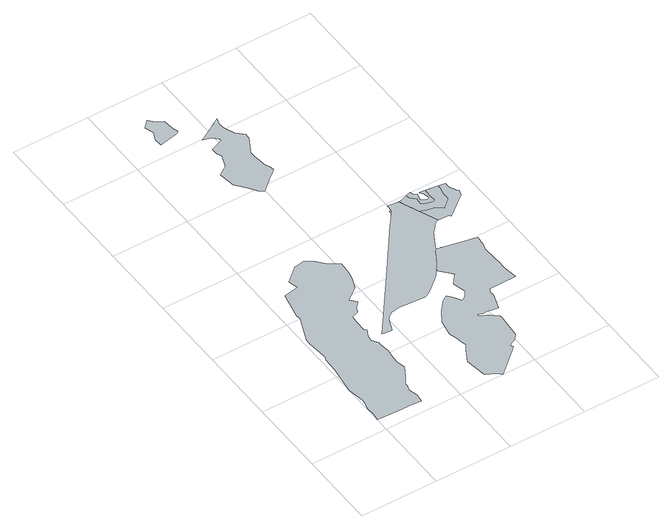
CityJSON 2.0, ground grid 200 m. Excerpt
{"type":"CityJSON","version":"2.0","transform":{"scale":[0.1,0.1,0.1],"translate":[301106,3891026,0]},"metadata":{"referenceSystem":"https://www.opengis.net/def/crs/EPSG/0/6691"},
"CityObjects":{
"object1":{"type":"GenericCityObject","attributes":{"name":"1","土砂災害警戒区域.区域区分":"1","土砂災害警戒区域.現象の種類":"1","土砂災害警戒区域.都道府県コード":"22","土砂災害警戒区域.区域番号":"103-Ⅰ-0659","土砂災害警戒区域.区域名":"柳沢A","土砂災害警戒区域.所在地":"沼津市柳澤字西側 他","土砂災害警戒区域.告示日":"2018-03-30","土砂災害警戒区域.特別警戒未指定フラグ":"0"},"geometry":[{"type":"MultiSurface","lod":"0","boundaries":[[[0,1,2,3,4,5,6,7,8,9,10,11,12,13,14,15,16,17,18,19,20,21,22,23,24,25,26,27,28,29,30,31,32,33,34,35,36,37,38,39,40,41,42,43,44,45,46,47,48,49,50,51,52,53,54,55,56,57,58,59,60,61,62,63,64,65,66,67,68]]]}]},
"object2":{"type":"GenericCityObject","attributes":{"name":"1","土砂災害警戒区域.区域区分":"1","土砂災害警戒区域.現象の種類":"2","土砂災害警戒区域.都道府県コード":"22","土砂災害警戒区域.区域番号":"203-Ⅰ-025","土砂災害警戒区域.区域名":"小河原川","土砂災害警戒区域.所在地":"沼津市柳澤字内山","土砂災害警戒区域.告示日":"2018-03-30","土砂災害警戒区域.特別警戒未指定フラグ":"0"},"geometry":[{"type":"MultiSurface","lod":"0","boundaries":[[[69,70,71,72,73,74,75,76,77,78,79,80]]]}]},
"object3":{"type":"GenericCityObject","attributes":{"name":"1","土砂災害警戒区域.区域区分":"1","土砂災害警戒区域.現象の種類":"2","土砂災害警戒区域.都道府県コード":"22","土砂災害警戒区域.区域番号":"203-Ⅱ-001","土砂災害警戒区域.区域名":"釜ノ川","土砂災害警戒区域.所在地":"沼津市柳澤字仲澤","土砂災害警戒区域.告示日":"2018-03-30","土砂災害警戒区域.特別警戒未指定フラグ":"0"},"geometry":[{"type":"MultiSurface","lod":"0","boundaries":[[[81,82,83,84,85,86,87,88,89,90,91,92,93,94,95,96,97,98,99,100,101,102,103,104,105,106,107,108,109,110,111,112,113,114,115,116,117,118,119,120,121,122,123,124,125,126,127,128,129,130,131,132,133,134,135,136,137,138,139]]]}]},
"object4":{"type":"GenericCityObject","attributes":{"name":"1","土砂災害警戒区域.区域区分":"1","土砂災害警戒区域.現象の種類":"1","土砂災害警戒区域.都道府県コード":"22","土砂災害警戒区域.区域番号":"103-Ⅰ-3339","土砂災害警戒区域.区域名":"柳沢B","土砂災害警戒区域.所在地":"沼津市柳澤字東側 他","土砂災害警戒区域.告示日":"2018-03-30","土砂災害警戒区域.特別警戒未指定フラグ":"0"},"geometry":[{"type":"MultiSurface","lod":"0","boundaries":[[[140,141,142,143,144,145,146,147,148,149,150,151,152,153,154,155,156,157,158,159,160,161,162,163,164,165,166,167,168,169,170,171,172,173,174,175,176,177,178,179,180,181,182,183,184,185,186,187,188,189,190,191,192,193,194,195,196,197,198,199,200,201]]]}]},
"object5":{"type":"GenericCityObject","attributes":{"name":"1","土砂災害警戒区域.区域区分":"2","土砂災害警戒区域.現象の種類":"1","土砂災害警戒区域.都道府県コード":"22","土砂災害警戒区域.区域番号":"103-Ⅰ-3339","土砂災害警戒区域.区域名":"柳沢B","土砂災害警戒区域.所在地":"沼津市柳澤字東側 他","土砂災害警戒区域.告示日":"2018-03-30","土砂災害警戒区域.特別警戒未指定フラグ":"0"},"geometry":[{"type":"MultiSurface","lod":"0","boundaries":[[[202,203,204,205,206,207,208,209,210,211,212,150,213,214,215,216,217,218,219,220,221,222,223,224,225,226,227,228,229,230,231,232,233,234,235,236,237,238,239,240,241,180,242,243,244,245,246,247,248,249,250,251,252,253,254,255,256,257,258,259]]]}]},
"object6":{"type":"GenericCityObject","attributes":{"name":"1","土砂災害警戒区域.区域区分":"1","土砂災害警戒区域.現象の種類":"1","土砂災害警戒区域.都道府県コード":"22","土砂災害警戒区域.区域番号":"103-S-0142","土砂災害警戒区域.区域名":"内山","土砂災害警戒区域.所在地":"沼津市柳澤字内山 他","土砂災害警戒区域.告示日":"2018-03-30","土砂災害警戒区域.特別警戒未指定フラグ":"0"},"geometry":[{"type":"MultiSurface","lod":"0","boundaries":[[[260,261,262,263,264,265,266,267,268,269,270,271,272,273,274,275,276,277,278,279,280,281,282,283,284,285,286,287,288,289,290,291]]]}]},
"object7":{"type":"GenericCityObject","attributes":{"name":"1","土砂災害警戒区域.区域区分":"2","土砂災害警戒区域.現象の種類":"1","土砂災害警戒区域.都道府県コード":"22","土砂災害警戒区域.区域番号":"103-S-0142","土砂災害警戒区域.区域名":"内山","土砂災害警戒区域.所在地":"沼津市柳澤字内山 他","土砂災害警戒区域.告示日":"2018-03-30","土砂災害警戒区域.特別警戒未指定フラグ":"0"},"geometry":[{"type":"MultiSurface","lod":"0","boundaries":[[[292,293,294,295,296,297,298,299,300,301,302,303,304,305,276,306,307,308,309,310,311,312,313,314,315,316,317,318,319,291]]]}]},
"object8":{"type":"GenericCityObject","attributes":{"name":"1","土砂災害警戒区域.区域区分":"2","土砂災害警戒区域.現象の種類":"1","土砂災害警戒区域.都道府県コード":"22","土砂災害警戒区域.区域番号":"203-Ⅱ-001","土砂災害警戒区域.区域名":"釜ノ川","土砂災害警戒区域.所在地":"沼津市柳澤字仲澤","土砂災害警戒区域.告示日":"2018-03-30","土砂災害警戒区域.特別警戒未指定フラグ":"0"},"geometry":[{"type":"MultiSurface","lod":"0","boundaries":[[[84,85,86,87,88,89,90,91,320,321,322,323,324,325,326,105,106,327,328,329,330,331,109,110,332,333,334,335,336,337,338,339,340,341,342,343,344]]]}]},
"object9":{"type":"GenericCityObject","attributes":{"name":"1","土砂災害警戒区域.区域区分":"2","土砂災害警戒区域.現象の種類":"1","土砂災害警戒区域.都道府県コード":"22","土砂災害警戒区域.区域番号":"203-Ⅱ-001","土砂災害警戒区域.区域名":"釜ノ川","土砂災害警戒区域.所在地":"沼津市柳澤字仲澤","土砂災害警戒区域.告示日":"2018-03-30","土砂災害警戒区域.特別警戒未指定フラグ":"0"},"geometry":[{"type":"MultiSurface","lod":"0","boundaries":[[[84,85,86,87,88,89,90,91,320,321,322,323,324,325,326,105,106,327,328,329,330,331,109,110,332,333,334,335,336,337,338,339,340,341,342,343,344]]]}]},
"object10":{"type":"GenericCityObject","attributes":{"name":"1","土砂災害警戒区域.区域区分":"2","土砂災害警戒区域.現象の種類":"1","土砂災害警戒区域.都道府県コード":"22","土砂災害警戒区域.区域番号":"103-S-0143","土砂災害警戒区域.区域名":"仲沢","土砂災害警戒区域.所在地":"沼津市柳澤字仲澤 他","土砂災害警戒区域.告示日":"2018-03-30","土砂災害警戒区域.特別警戒未指定フラグ":"0"},"geometry":[{"type":"MultiSurface","lod":"0","boundaries":[[[345,346,347,348,349,350,351,352,353,354,355,356,357,358,359,360,361,362,363,364,365,366,367,368]]]}]},
"object11":{"type":"GenericCityObject","attributes":{"name":"1","土砂災害警戒区域.区域区分":"1","土砂災害警戒区域.現象の種類":"1","土砂災害警戒区域.都道府県コード":"22","土砂災害警戒区域.区域番号":"103-S-0143","土砂災害警戒区域.区域名":"仲沢","土砂災害警戒区域.所在地":"沼津市柳澤字仲澤 他","土砂災害警戒区域.告示日":"2018-03-30","土砂災害警戒区域.特別警戒未指定フラグ":"0"},"geometry":[{"type":"MultiSurface","lod":"0","boundaries":[[[369,370,371,372,373,374,375,376,377,378,379,380,381,382,350,383,384,385,386,387,388,389,390,391,392,393,394,395,396,397,398,399,400,401,402,403,362]]]}]}
},
"vertices":[
[1120,752,0],[1163,884,0],[1164,961,0],[1164,977,0],[1210,1042,0],[1281,1143,0],[1444,1429,0],[1421,1522,0],[1392,1639,0],[1406,1828,0],[1427,2069,0],[1400,2292,0],[1393,2405,0],[1292,2556,0],[1318,2709,0],[1411,2875,0],[1355,2942,0],[1353,3219,0],[1375,3412,0],[1545,3472,0],[1604,3599,0],[1740,3747,0],[1609,3896,0],[1927,4147,0],[2046,4441,0],[2083,4636,0],[2111,4956,0],[1809,5169,0],[1658,5351,0],[1451,5491,0],[1352,5477,0],[1293,5468,0],[1194,5454,0],[809,5132,0],[856,4967,0],[871,4870,0],[494,4809,0],[496,4805,0],[492,4783,0],[484,4756,0],[355,4115,0],[364,4082,0],[368,4053,0],[368,4024,0],[360,3995,0],[108,3367,0],[106,3261,0],[105,3199,0],[149,2740,0],[152,2710,0],[154,2667,0],[112,2594,0],[96,2230,0],[100,2214,0],[95,2161,0],[15,1631,0],[12,1609,0],[11,1595,0],[2,1494,0],[79,1060,0],[58,930,0],[24,787,0],[38,548,0],[14,369,0],[114,364,0],[657,337,0],[832,328,0],[1156,312,0],[1183,533,0],
[877,10373,0],[1364,10471,0],[1411,10498,0],[1429,10513,0],[1385,10679,0],[1367,10956,0],[1186,11053,0],[1051,11203,0],[889,11025,0],[960,10805,0],[863,10574,0],[872,10373,0],
[3233,3104,0],[3282,3146,0],[3564,3382,0],[3625,3435,0],[3679,3488,0],[3887,3789,0],[3994,3960,0],[4010,3985,0],[4083,4129,0],[4126,4168,0],[4241,4389,0],[4342,4564,0],[4378,4643,0],[4382,4656,0],[4410,4665,0],[4516,4789,0],[4524,4801,0],[4592,4873,0],[4639,4902,0],[4680,4913,0],[4697,4913,0],[4644,5039,0],[4553,5251,0],[4463,5464,0],[4372,5676,0],[4345,5740,0],[4284,5888,0],[4000,5923,0],[3993,5782,0],[3970,5725,0],[3831,5540,0],[3692,5355,0],[3554,5171,0],[3415,4986,0],[3276,4801,0],[3138,4616,0],[2999,4432,0],[2860,4247,0],[2722,4062,0],[1611,2585,0],[1866,2554,0],[1896,2629,0],[1912,2672,0],[1996,2864,0],[2018,2904,0],[2077,2965,0],[2114,2994,0],[2172,3034,0],[2189,3049,0],[2276,3058,0],[2358,3071,0],[2428,3079,0],[2471,3079,0],[2888,3040,0],[2925,3040,0],[2981,3036,0],[3087,3036,0],[3136,3045,0],[3199,3079,0],
[5070,2844,0],[5068,2936,0],[5079,2964,0],[5051,3547,0],[5075,3647,0],[5106,3754,0],[5101,3803,0],[5111,3892,0],[5128,3962,0],[5030,3984,0],[4361,4131,0],[4230,4160,0],[3923,4227,0],[3873,4238,0],[3848,4151,0],[3811,3946,0],[3784,3795,0],[3774,3564,0],[3826,3510,0],[4037,3288,0],[4036,3271,0],[3992,3227,0],[3835,3034,0],[3931,2702,0],[3829,2554,0],[3705,2474,0],[3592,2662,0],[3488,2791,0],[3368,2730,0],[3141,2474,0],[2952,2161,0],[2880,1750,0],[2937,1505,0],[2949,1385,0],[2991,1255,0],[2902,1132,0],[2717,795,0],[2806,234,0],[3060,93,0],[3150,6,0],[3524,338,0],[3769,554,0],[3844,621,0],[3807,661,0],[3805,669,0],[3804,677,0],[3808,700,0],[3971,783,0],[4085,910,0],[4145,1548,0],[4134,1602,0],[3921,1775,0],[3730,1866,0],[3728,1898,0],[3737,1912,0],[3867,1867,0],[3964,1877,0],[4240,1825,0],[4384,2245,0],[4368,2336,0],[4417,2449,0],[5118,2456,0],
[4261,2522,0],[4946,2506,0],[4905,2870,0],[4919,2998,0],[4924,3036,0],[4892,3481,0],[4898,3589,0],[4925,3747,0],[4924,3812,0],[4939,3932,0],[4955,4000,0],[4257,4154,0],[4234,4074,0],[4199,3882,0],[4179,3768,0],[4176,3569,0],[4482,3341,0],[4416,3236,0],[4391,3121,0],[4299,2992,0],[4165,2817,0],[4084,2616,0],[3983,2447,0],[3916,2330,0],[3791,2330,0],[3654,2432,0],[3538,2369,0],[3358,2258,0],[3246,2064,0],[3213,1818,0],[3303,1640,0],[3332,1460,0],[3390,1268,0],[3438,1209,0],[3333,1067,0],[3225,908,0],[3109,705,0],[3145,445,0],[3353,349,0],[3441,264,0],[3727,517,0],[3656,609,0],[3628,632,0],[3624,639,0],[3638,708,0],[3808,812,0],[3931,964,0],[3981,1501,0],[3965,1572,0],[3755,1772,0],[3558,1875,0],[3561,1956,0],[3593,2020,0],[3738,1985,0],[3854,2010,0],[4109,1924,0],[4201,2265,0],[4189,2370,0],
[2456,8254,0],[2532,8319,0],[2507,8430,0],[2450,8590,0],[2446,8651,0],[2420,8842,0],[2411,8911,0],[2410,9036,0],[2435,9100,0],[2636,9449,0],[2648,9594,0],[2455,9777,0],[2352,10040,0],[2324,10205,0],[2377,10359,0],[2291,10308,0],[2066,10176,0],[1743,9987,0],[1940,9931,0],[2069,9807,0],[2080,9734,0],[1750,9605,0],[1753,9432,0],[1818,9324,0],[1696,8992,0],[1443,8824,0],[1476,8620,0],[1518,8404,0],[1726,8147,0],[1854,7936,0],[1991,7855,0],[2294,8115,0],
[2415,8219,0],[2388,8340,0],[2320,8517,0],[2290,8609,0],[2266,8793,0],[2252,8883,0],[2250,9026,0],[2276,9143,0],[2455,9409,0],[2464,9597,0],[2275,9786,0],[2247,9896,0],[2211,10087,0],[2231,10273,0],[1982,10127,0],[2069,10004,0],[2152,9847,0],[2169,9762,0],[2091,9601,0],[2087,9400,0],[2042,9234,0],[1978,9009,0],[1831,8849,0],[1859,8692,0],[1895,8504,0],[2064,8350,0],[2156,8164,0],[2218,8050,0],
[4306,4502,0],[4327,4674,0],[4351,4873,0],[4375,5071,0],[4399,5270,0],[4423,5468,0],[4432,5537,0],[4288,5877,0],[4279,5889,0],[4196,5899,0],[4001,5922,0],[4000,5920,0],[3880,5606,0],[3872,5535,0],[3848,5336,0],[3824,5138,0],[3800,4939,0],[3776,4741,0],[3752,4542,0],[3728,4344,0],[3704,4145,0],[3680,3946,0],[3656,3748,0],[3632,3549,0],[3617,3429,0],
[4719,5521,0],[4650,5571,0],[4664,5754,0],[4557,5861,0],[4522,5959,0],[4213,5850,0],[4105,5812,0],[4270,5646,0],[4370,5492,0],[4468,5401,0],[4664,5330,0],[4857,5295,0],[5025,5170,0],[5255,5370,0],[5252,5571,0],[5297,5755,0],[5293,5827,0],[5189,5841,0],[4988,5868,0],[4979,5821,0],[4975,5671,0],[4990,5488,0],[4959,5475,0],[4899,5480,0],
[4941,5874,0],[4894,5881,0],[4842,5888,0],[4835,5861,0],[4893,5792,0],[4924,5634,0],[4900,5611,0],[4890,5605,0],[4763,5639,0],[4721,5684,0],[4758,5859,0],[4675,5936,0],[4664,6010,0],[4570,5976,0],[3937,5753,0],[3938,5751,0],[3971,5387,0],[4053,5263,0],[4211,5079,0],[4534,4920,0],[4639,4900,0],[4640,4900,0],[4675,4913,0],[4941,4912,0],[4993,4886,0],[5017,4861,0],[5566,5306,0],[5608,5423,0],[5614,5443,0],[5563,5494,0],[5527,5570,0],[5500,5617,0],[5474,5702,0],[5475,5763,0],[5483,5801,0]
]}
